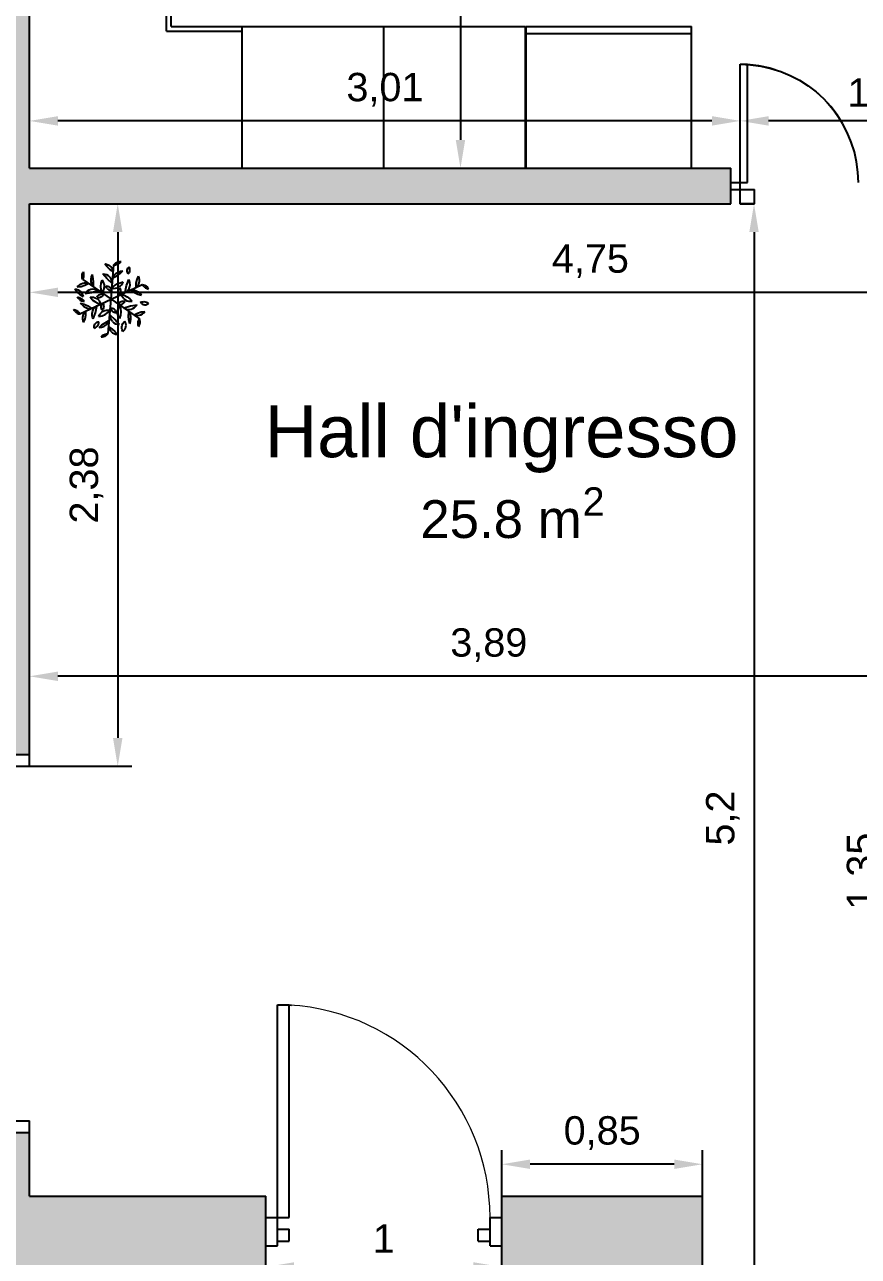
# Model space of a CAD drawing. Header units: millimetres. Extents: x 2491 to 2548.8, y 1338.3 to 1412.1.
# Drawn here: x 2518.63 to 2522.16, y 1392.82 to 1398.03 of the extents above; entities that cross this region are included whole.
import ezdxf

# ---------------------------------------------------------------- set-up
doc = ezdxf.new("R2010")
doc.units = ezdxf.units.MM
doc.header["$PDMODE"] = 35
for name, color, linetype, lineweight in [('ARREDI attrezzature - furniture', 175, 'Continuous', 9), ('MURATURA sezioni - section wall', 7, 'Continuous', 40), ('MURATURE tratteggi - wall hatch', 252, 'Continuous', 18), ('PORTE finestre - doors windows', 252, 'Continuous', 5)]:
    doc.layers.add(name, color=color, linetype=linetype, lineweight=lineweight)
for name, color, linetype in [('QUOTE - dimension', 251, 'Continuous'), ('TESTO superfici - surface txt', 2, 'Continuous'), ('TXT AMBIENTI', 252, 'Continuous')]:
    doc.layers.add(name, color=color, linetype=linetype)
doc.styles.get("Standard").update_dxf_attribs({"font": 'arial.ttf'})
doc.dimstyles.new('ISO-25', dxfattribs={"dimtxt": 0.12, "dimasz": 0.12, "dimexe": 0.06, "dimexo": 0, "dimgap": 0.06, "dimtad": 1, "dimtxsty": 'Standard', "dimcen": 0.12, "dimadec": 0, "dimazin": 0, "dimtfac": 1, "dimtmove": 0, "dimatfit": 3, "dimfxl": 0, "dimarcsym": 0})

# ---------------------------------------------------------------- blocks, each defined once
blk = doc.blocks.new('*D33')
at = {"layer": 'DefPoints', "color": 0}
for p in [(2521.6624, 1397.6227), (2521.6624, 1397.3622), (2522.6624, 1397.3622)]:
    blk.add_point(p, dxfattribs=at)
at = {"layer": 'QUOTE - dimension', "color": 0, "lineweight": -2}
for p, q in [((2521.6624, 1397.3622), (2521.6624, 1397.6827)), ((2522.6624, 1397.3622), (2522.6624, 1397.6827)), ((2522.5424, 1397.6227), (2521.7824, 1397.6227))]:
    blk.add_line(p, q, dxfattribs=at)
at = {"layer": 'QUOTE - dimension', "color": 0}
for points in [[(2521.7824, 1397.6427), (2521.7824, 1397.6027), (2521.6624, 1397.6227)], [(2522.5424, 1397.6427), (2522.5424, 1397.6027), (2522.6624, 1397.6227)]]:
    blk.add_solid(points, dxfattribs=at)
at = {"layer": 'QUOTE - dimension', "color": 0, "insert": (2522.1624, 1397.743), "char_height": 0.12, "attachment_point": 5}
blk.add_mtext('1', dxfattribs=at)
blk = doc.blocks.new('*D34')
at = {"layer": 'DefPoints', "color": 0}
for p in [(2518.6524, 1397.6227), (2518.6524, 1397.4222), (2521.6624, 1397.3622)]:
    blk.add_point(p, dxfattribs=at)
at = {"layer": 'QUOTE - dimension', "color": 0, "lineweight": -2}
for p, q in [((2518.6524, 1397.4222), (2518.6524, 1397.6827)), ((2521.6624, 1397.3622), (2521.6624, 1397.6827)), ((2521.5424, 1397.6227), (2518.7724, 1397.6227))]:
    blk.add_line(p, q, dxfattribs=at)
at = {"layer": 'QUOTE - dimension', "color": 0}
for points in [[(2518.7724, 1397.6427), (2518.7724, 1397.6027), (2518.6524, 1397.6227)], [(2521.5424, 1397.6427), (2521.5424, 1397.6027), (2521.6624, 1397.6227)]]:
    blk.add_solid(points, dxfattribs=at)
at = {"layer": 'QUOTE - dimension', "color": 0, "insert": (2520.1574, 1397.7548), "char_height": 0.12, "attachment_point": 5}
blk.add_mtext('3,01', dxfattribs=at)
blk = doc.blocks.new('*D50')
at = {"layer": 'DefPoints', "color": 0}
for p in [(2518.6524, 1396.8972), (2518.6524, 1396.8972), (2523.4024, 1396.8972)]:
    blk.add_point(p, dxfattribs=at)
at = {"layer": 'QUOTE - dimension', "color": 0, "lineweight": -2}
for p, q in [((2518.6524, 1396.8972), (2518.6524, 1396.9572)), ((2523.4024, 1396.8972), (2523.4024, 1396.9572)), ((2523.2824, 1396.8972), (2518.7724, 1396.8972))]:
    blk.add_line(p, q, dxfattribs=at)
at = {"layer": 'QUOTE - dimension', "color": 0}
for points in [[(2518.7724, 1396.9172), (2518.7724, 1396.8772), (2518.6524, 1396.8972)], [(2523.2824, 1396.9172), (2523.2824, 1396.8772), (2523.4024, 1396.8972)]]:
    blk.add_solid(points, dxfattribs=at)
at = {"layer": 'QUOTE - dimension', "color": 0, "insert": (2521.0274, 1397.029), "char_height": 0.12, "attachment_point": 5}
blk.add_mtext('4,75', dxfattribs=at)
blk = doc.blocks.new('*D51')
at = {"layer": 'DefPoints', "color": 0}
for p in [(2518.6524, 1397.2722), (2518.6524, 1394.8912), (2519.0259, 1394.8912)]:
    blk.add_point(p, dxfattribs=at)
at = {"layer": 'QUOTE - dimension', "color": 0, "lineweight": -2}
for p, q in [((2518.6524, 1397.2722), (2519.0859, 1397.2722)), ((2519.0259, 1397.1522), (2519.0259, 1395.0112)), ((2518.6524, 1394.8912), (2519.0859, 1394.8912))]:
    blk.add_line(p, q, dxfattribs=at)
at = {"layer": 'QUOTE - dimension', "color": 0}
for points in [[(2519.0059, 1397.1522), (2519.0459, 1397.1522), (2519.0259, 1397.2722)], [(2519.0059, 1395.0112), (2519.0459, 1395.0112), (2519.0259, 1394.8912)]]:
    blk.add_solid(points, dxfattribs=at)
at = {"layer": 'QUOTE - dimension', "color": 0, "insert": (2518.8937, 1396.0817), "char_height": 0.12, "attachment_point": 5, "rotation": 90}
blk.add_mtext('2,38', dxfattribs=at)
blk = doc.blocks.new('*D80')
at = {"layer": 'DefPoints', "color": 0}
for p in [(2520.4524, 1401.4722), (2520.4524, 1397.4222), (2520.4773, 1397.4222)]:
    blk.add_point(p, dxfattribs=at)
at = {"layer": 'QUOTE - dimension', "color": 0, "lineweight": -2}
for p, q in [((2520.4524, 1401.4722), (2520.5373, 1401.4722)), ((2520.4773, 1401.3522), (2520.4773, 1397.5422)), ((2520.4524, 1397.4222), (2520.5373, 1397.4222))]:
    blk.add_line(p, q, dxfattribs=at)
at = {"layer": 'QUOTE - dimension', "color": 0}
for points in [[(2520.4573, 1401.3522), (2520.4973, 1401.3522), (2520.4773, 1401.4722)], [(2520.4573, 1397.5422), (2520.4973, 1397.5422), (2520.4773, 1397.4222)]]:
    blk.add_solid(points, dxfattribs=at)
at = {"layer": 'QUOTE - dimension', "color": 0, "insert": (2520.3451, 1399.4472), "char_height": 0.12, "attachment_point": 5, "rotation": 90}
blk.add_mtext('4,05', dxfattribs=at)
blk = doc.blocks.new('*D101')
at = {"layer": 'DefPoints', "color": 0}
for p in [(2518.6524, 1395.2722), (2518.6524, 1395.2722), (2522.5424, 1395.2722)]:
    blk.add_point(p, dxfattribs=at)
at = {"layer": 'QUOTE - dimension', "color": 0, "lineweight": -2}
for p, q in [((2518.6524, 1395.2722), (2518.6524, 1395.3322)), ((2522.5424, 1395.2722), (2522.5424, 1395.3322)), ((2522.4224, 1395.2722), (2518.7724, 1395.2722))]:
    blk.add_line(p, q, dxfattribs=at)
at = {"layer": 'QUOTE - dimension', "color": 0}
for points in [[(2518.7724, 1395.2922), (2518.7724, 1395.2522), (2518.6524, 1395.2722)], [(2522.4224, 1395.2922), (2522.4224, 1395.2522), (2522.5424, 1395.2722)]]:
    blk.add_solid(points, dxfattribs=at)
at = {"layer": 'QUOTE - dimension', "color": 0, "insert": (2520.5974, 1395.4043), "char_height": 0.12, "attachment_point": 5}
blk.add_mtext('3,89', dxfattribs=at)
blk = doc.blocks.new('*D112')
at = {"layer": 'DefPoints', "color": 0}
for p in [(2519.6524, 1392.7722), (2519.6524, 1392.7722), (2520.6524, 1392.7722)]:
    blk.add_point(p, dxfattribs=at)
at = {"layer": 'QUOTE - dimension', "color": 0, "lineweight": -2}
for p, q in [((2519.6524, 1392.7722), (2519.6524, 1392.8322)), ((2520.6524, 1392.7722), (2520.6524, 1392.8322)), ((2520.5324, 1392.7722), (2519.7724, 1392.7722))]:
    blk.add_line(p, q, dxfattribs=at)
at = {"layer": 'QUOTE - dimension', "color": 0}
for points in [[(2519.7724, 1392.7922), (2519.7724, 1392.7522), (2519.6524, 1392.7722)], [(2520.5324, 1392.7922), (2520.5324, 1392.7522), (2520.6524, 1392.7722)]]:
    blk.add_solid(points, dxfattribs=at)
at = {"layer": 'QUOTE - dimension', "color": 0, "insert": (2520.1524, 1392.8924), "char_height": 0.12, "attachment_point": 5}
blk.add_mtext('1', dxfattribs=at)
blk = doc.blocks.new('*D115')
at = {"layer": 'DefPoints', "color": 0}
for p in [(2520.6524, 1393.2071), (2520.6524, 1393.0722), (2521.5024, 1393.0722)]:
    blk.add_point(p, dxfattribs=at)
at = {"layer": 'QUOTE - dimension', "color": 0, "lineweight": -2}
for p, q in [((2520.6524, 1393.0722), (2520.6524, 1393.2671)), ((2521.5024, 1393.0722), (2521.5024, 1393.2671)), ((2521.3824, 1393.2071), (2520.7724, 1393.2071))]:
    blk.add_line(p, q, dxfattribs=at)
at = {"layer": 'QUOTE - dimension', "color": 0}
for points in [[(2520.7724, 1393.2271), (2520.7724, 1393.1871), (2520.6524, 1393.2071)], [(2521.3824, 1393.2271), (2521.3824, 1393.1871), (2521.5024, 1393.2071)]]:
    blk.add_solid(points, dxfattribs=at)
at = {"layer": 'QUOTE - dimension', "color": 0, "insert": (2521.0774, 1393.3392), "char_height": 0.12, "attachment_point": 5}
blk.add_mtext('0,85', dxfattribs=at)
blk = doc.blocks.new('*D120')
at = {"layer": 'DefPoints', "color": 0}
for p in [(2521.7224, 1397.2722), (2521.7205, 1392.0722), (2521.7224, 1392.0722)]:
    blk.add_point(p, dxfattribs=at)
at = {"layer": 'QUOTE - dimension', "color": 0, "lineweight": -2}
for p, q in [((2521.7224, 1397.2722), (2521.6605, 1397.2722)), ((2521.7205, 1397.1522), (2521.7205, 1392.1922)), ((2521.7224, 1392.0722), (2521.6605, 1392.0722))]:
    blk.add_line(p, q, dxfattribs=at)
at = {"layer": 'QUOTE - dimension', "color": 0}
for points in [[(2521.7005, 1397.1522), (2521.7405, 1397.1522), (2521.7205, 1397.2722)], [(2521.7005, 1392.1922), (2521.7405, 1392.1922), (2521.7205, 1392.0722)]]:
    blk.add_solid(points, dxfattribs=at)
at = {"layer": 'QUOTE - dimension', "color": 0, "insert": (2521.5884, 1394.6722), "char_height": 0.12, "attachment_point": 5, "rotation": 90}
blk.add_mtext('5,2', dxfattribs=at)
blk = doc.blocks.new('*D122')
at = {"layer": 'DefPoints', "color": 0}
for p in [(2522.3166, 1395.1222), (2522.5424, 1395.1222), (2522.5424, 1393.7722)]:
    blk.add_point(p, dxfattribs=at)
at = {"layer": 'QUOTE - dimension', "color": 0, "lineweight": -2}
for p, q in [((2522.5424, 1395.1222), (2522.2566, 1395.1222)), ((2522.3166, 1393.8922), (2522.3166, 1395.0022)), ((2522.5424, 1393.7722), (2522.2566, 1393.7722))]:
    blk.add_line(p, q, dxfattribs=at)
at = {"layer": 'QUOTE - dimension', "color": 0}
for points in [[(2522.2966, 1395.0022), (2522.3366, 1395.0022), (2522.3166, 1395.1222)], [(2522.2966, 1393.8922), (2522.3366, 1393.8922), (2522.3166, 1393.7722)]]:
    blk.add_solid(points, dxfattribs=at)
at = {"layer": 'QUOTE - dimension', "color": 0, "insert": (2522.1845, 1394.4472), "char_height": 0.12, "attachment_point": 5, "rotation": 90}
blk.add_mtext('1,35', dxfattribs=at)

msp = doc.modelspace()

# ---------------------------------------------------------------- hatches: boundary and pattern name
at = {"layer": 'MURATURE tratteggi - wall hatch'}
h = msp.add_hatch(color=256, dxfattribs=at)
h.dxf.hatch_style = 1
h.paths.add_polyline_path([(2515.2024, 1401.7722), (2513.7024, 1401.7722), (2513.7024, 1399.9722), (2514.0024, 1399.9722), (2514.0024, 1401.4722), (2515.2024, 1401.4722)])
h.paths.add_polyline_path([(2514.0024, 1398.4722), (2513.7024, 1398.4722), (2513.7024, 1394.8222), (2514.0024, 1394.8222)])
h.paths.add_polyline_path([(2518.8024, 1392.7722), (2519.6524, 1392.7722), (2519.6524, 1393.0722), (2518.6524, 1393.0722), (2518.6524, 1393.3412), (2518.5024, 1393.3412), (2518.5024, 1393.0722), (2518.5024, 1392.0722), (2514.0024, 1392.0722), (2514.0024, 1392.9222), (2513.7024, 1392.9222), (2513.7024, 1391.7722), (2518.8024, 1391.7722)])
h.paths.add_polyline_path([(2521.5024, 1393.0722), (2520.6524, 1393.0722), (2520.6524, 1392.7722), (2521.2024, 1392.7722), (2521.2024, 1392.7222), (2521.5024, 1392.7222)])
h.paths.add_polyline_path([(2521.6524, 1392.0722), (2521.5024, 1392.0722), (2521.5024, 1392.1222), (2521.2024, 1392.1222), (2521.2024, 1391.7722), (2521.6524, 1391.7722)])
h.paths.add_polyline_path([(2526.7024, 1396.4722), (2526.4024, 1396.4722), (2526.4024, 1395.2722), (2523.5524, 1395.2722), (2523.5524, 1395.6222), (2523.5374, 1395.6222), (2523.4024, 1395.6222), (2523.4024, 1395.2722), (2522.5424, 1395.2722), (2522.5424, 1395.1222), (2526.4024, 1395.1222), (2526.4024, 1392.0722), (2525.1524, 1392.0722), (2525.1524, 1391.7722), (2526.7024, 1391.7722)])
h.paths.add_polyline_path([(2526.7024, 1401.7722), (2525.8024, 1401.7722), (2525.8024, 1401.4722), (2526.4024, 1401.4722), (2526.4024, 1399.1222), (2523.5524, 1399.1222), (2523.5524, 1399.3222), (2523.4024, 1399.3222), (2523.4024, 1398.9722), (2523.4024, 1397.4222), (2522.7024, 1397.4222), (2522.7024, 1397.2722), (2523.4024, 1397.2722), (2523.4024, 1396.5222), (2523.4174, 1396.5222), (2523.5524, 1396.5222), (2523.5524, 1398.9722), (2526.4024, 1398.9722), (2526.4024, 1397.9722), (2526.7024, 1397.9722)])
h.paths.add_polyline_path([(2524.1524, 1401.7722), (2523.2524, 1401.7722), (2523.2524, 1401.4722), (2523.4024, 1401.4722), (2523.4024, 1400.2222), (2523.5524, 1400.2222), (2523.5524, 1401.4722), (2524.1524, 1401.4722)], flags=17)
h.paths.add_polyline_path([(2522.3524, 1401.7722), (2521.4524, 1401.7722), (2521.4524, 1401.4722), (2522.3524, 1401.4722)])
h.paths.add_polyline_path([(2520.4524, 1401.7722), (2520.0524, 1401.7722), (2520.0524, 1401.4722), (2520.4524, 1401.4722)])
h.paths.add_polyline_path([(2518.6524, 1398.5119), (2518.5024, 1398.5119), (2518.5024, 1394.9412), (2518.6524, 1394.9412), (2518.6524, 1397.2722), (2521.6224, 1397.2722), (2521.6224, 1397.4222), (2518.6524, 1397.4222)])
h.paths.add_polyline_path([(2518.5024, 1400.4012), (2518.6524, 1400.4012), (2518.6524, 1401.4722), (2519.0524, 1401.4722), (2519.0524, 1401.7722), (2517.3024, 1401.7722), (2517.3024, 1401.4722), (2518.5024, 1401.4722)])

# ---------------------------------------------------------------- linework, layer by layer
at = {"layer": 'ARREDI attrezzature - furniture', "linetype": 'Continuous', "lineweight": -3}
for p, q in [((2519.2324, 1398.0022), (2519.2324, 1398.3222)), ((2519.2524, 1398.0222), (2519.2524, 1398.3222)), ((2519.2524, 1398.0222), (2519.5524, 1398.0222)), ((2519.5524, 1398.0222), (2520.1524, 1398.0222)), ((2519.5524, 1397.4222), (2519.5524, 1398.0222)), ((2520.1524, 1398.0222), (2520.7524, 1398.0222)), ((2520.1524, 1397.4222), (2520.1524, 1398.0222)), ((2520.7524, 1397.4222), (2520.7524, 1398.0222)), ((2520.7558, 1398.0222), (2521.4558, 1398.0222)), ((2520.7558, 1397.4222), (2520.7558, 1398.0222)), ((2521.4558, 1397.4222), (2521.4558, 1398.0222)), ((2519.2324, 1398.0022), (2519.5524, 1398.0022)), ((2520.7558, 1397.9922), (2521.4558, 1397.9922)), ((2518.8759, 1396.974), (2518.8779, 1396.9795)), ((2518.8779, 1396.9795), (2518.8808, 1396.9845)), ((2518.8825, 1396.9778), (2518.8808, 1396.9845)), ((2518.9808, 1397.0052), (2518.9707, 1397.0179)), ((2518.9707, 1397.0179), (2518.9779, 1397.0166)), ((2518.9779, 1397.0166), (2518.9849, 1397.0141)), ((2518.9808, 1397.0052), (2518.9928, 1396.9943)), ((2518.9849, 1397.0141), (2518.9912, 1397.0103)), ((2518.9912, 1397.0103), (2518.9968, 1397.0055)), ((2518.9928, 1396.9943), (2519.0065, 1396.9856)), ((2519.0014, 1396.9998), (2518.9968, 1397.0055)), ((2518.9975, 1396.8682), (2519.0095, 1397.0137)), ((2519.0049, 1396.9933), (2519.0014, 1396.9998)), ((2519.0072, 1396.9863), (2519.0049, 1396.9933)), ((2519.0095, 1397.0137), (2519.0134, 1397.018)), ((2519.0095, 1397.0137), (2519.0164, 1397.0142)), ((2519.0134, 1397.018), (2519.0179, 1397.0217)), ((2519.0164, 1397.0142), (2519.023, 1397.0159)), ((2519.0179, 1397.0217), (2519.0229, 1397.0245)), ((2519.0198, 1396.9779), (2519.0286, 1396.983)), ((2519.0229, 1397.0245), (2519.0284, 1397.0264)), ((2519.023, 1397.0159), (2519.0293, 1397.0188)), ((2519.0284, 1397.0264), (2519.0341, 1397.0274)), ((2519.0286, 1396.983), (2519.0381, 1396.9867)), ((2519.0293, 1397.0188), (2519.035, 1397.0226)), ((2519.0341, 1397.0274), (2519.0399, 1397.0274)), ((2519.035, 1397.0226), (2519.0399, 1397.0274)), ((2519.0362, 1396.9772), (2519.0481, 1396.9887)), ((2519.0381, 1396.9867), (2519.0481, 1396.9887)), ((2519.0659, 1396.9867), (2519.066, 1396.9909)), ((2519.0667, 1396.9825), (2519.0659, 1396.9867)), ((2519.066, 1396.9909), (2519.0668, 1396.9951)), ((2519.0682, 1396.9786), (2519.0667, 1396.9825)), ((2519.0668, 1396.9951), (2519.0685, 1396.999)), ((2519.0705, 1396.975), (2519.0682, 1396.9786)), ((2519.0685, 1396.999), (2519.0708, 1397.0025)), ((2519.0708, 1397.0025), (2519.0738, 1397.0055)), ((2519.0732, 1396.9781), (2519.0753, 1396.9817)), ((2519.0758, 1397.0019), (2519.0738, 1397.0055)), ((2519.0753, 1396.9817), (2519.0768, 1396.9856)), ((2519.0771, 1396.9979), (2519.0758, 1397.0019)), ((2519.0768, 1396.9856), (2519.0776, 1396.9897)), ((2519.0777, 1396.9938), (2519.0771, 1396.9979)), ((2519.0776, 1396.9897), (2519.0777, 1396.9938)), ((2518.8592, 1396.9254), (2518.8648, 1396.9302)), ((2518.8648, 1396.9302), (2518.8713, 1396.9338)), ((2518.8705, 1396.9222), (2518.8859, 1396.9272)), ((2518.8713, 1396.9338), (2518.8782, 1396.9362)), ((2518.8748, 1396.9625), (2518.8749, 1396.9683)), ((2518.8757, 1396.9568), (2518.8748, 1396.9625)), ((2518.8749, 1396.9683), (2518.8759, 1396.974)), ((2518.8775, 1396.9513), (2518.8757, 1396.9568)), ((2518.8775, 1396.9513), (2518.8805, 1396.9575)), ((2518.8775, 1396.9513), (2518.9975, 1396.8682)), ((2518.8782, 1396.9362), (2518.8855, 1396.9373)), ((2518.8805, 1396.9575), (2518.8823, 1396.9641)), ((2518.8823, 1396.9641), (2518.883, 1396.971)), ((2518.883, 1396.971), (2518.8825, 1396.9778)), ((2518.8855, 1396.9373), (2518.8929, 1396.9372)), ((2518.8859, 1396.9272), (2518.9003, 1396.9347)), ((2518.8929, 1396.9372), (2518.9001, 1396.9356)), ((2518.9136, 1396.9525), (2518.9152, 1396.9626)), ((2518.9137, 1396.9423), (2518.9136, 1396.9525)), ((2518.9155, 1396.9323), (2518.9137, 1396.9423)), ((2518.9152, 1396.9626), (2518.9185, 1396.9722)), ((2518.9189, 1396.9226), (2518.9155, 1396.9323)), ((2518.9224, 1396.9562), (2518.9185, 1396.9722)), ((2518.9239, 1396.9397), (2518.9224, 1396.9562)), ((2518.9227, 1396.9232), (2518.9239, 1396.9397)), ((2518.9544, 1396.9223), (2518.9559, 1396.936)), ((2518.9559, 1396.936), (2518.9598, 1396.9493)), ((2518.9643, 1396.9433), (2518.9598, 1396.9493)), ((2518.981, 1396.9541), (2518.9628, 1396.9753)), ((2518.9628, 1396.9753), (2518.9707, 1396.9744)), ((2518.9675, 1396.9366), (2518.9643, 1396.9433)), ((2518.9694, 1396.9294), (2518.9675, 1396.9366)), ((2518.97, 1396.9219), (2518.9694, 1396.9294)), ((2518.9707, 1396.9744), (2518.9782, 1396.9721)), ((2518.9782, 1396.9721), (2518.9851, 1396.9683)), ((2518.981, 1396.9541), (2519.0015, 1396.9353)), ((2518.9851, 1396.9683), (2518.9912, 1396.9633)), ((2518.9961, 1396.9572), (2518.9912, 1396.9633)), ((2518.9999, 1396.9502), (2518.9961, 1396.9572)), ((2518.9975, 1396.8682), (2519.1296, 1396.9306)), ((2519.0022, 1396.9427), (2518.9999, 1396.9502)), ((2519.003, 1396.9348), (2519.0022, 1396.9427)), ((2519.0054, 1396.9635), (2519.012, 1396.9713)), ((2519.0077, 1396.9605), (2519.0226, 1396.9677)), ((2519.0113, 1396.9248), (2519.0228, 1396.9326)), ((2519.012, 1396.9713), (2519.0198, 1396.9779)), ((2519.0226, 1396.9677), (2519.0362, 1396.9772)), ((2519.0228, 1396.9326), (2519.0355, 1396.9381)), ((2519.0355, 1396.9381), (2519.0489, 1396.9414)), ((2519.0365, 1396.9231), (2519.0418, 1396.9284)), ((2519.0418, 1396.9284), (2519.046, 1396.9345)), ((2519.046, 1396.9345), (2519.0489, 1396.9414)), ((2519.0637, 1396.9255), (2519.073, 1396.9518)), ((2519.0705, 1396.975), (2519.0732, 1396.9781)), ((2519.0761, 1396.9446), (2519.073, 1396.9518)), ((2519.0778, 1396.9369), (2519.0761, 1396.9446)), ((2519.0767, 1396.9212), (2519.078, 1396.929)), ((2519.078, 1396.929), (2519.0778, 1396.9369)), ((2519.1037, 1396.9191), (2519.1044, 1396.9354)), ((2519.1044, 1396.9354), (2519.1078, 1396.9512)), ((2519.1078, 1396.9512), (2519.1138, 1396.9663)), ((2519.1096, 1396.9243), (2519.1135, 1396.9306)), ((2519.1135, 1396.9306), (2519.1161, 1396.9375)), ((2519.1163, 1396.9594), (2519.1138, 1396.9663)), ((2519.1161, 1396.9375), (2519.1175, 1396.9447)), ((2519.1176, 1396.9521), (2519.1163, 1396.9594)), ((2519.1175, 1396.9447), (2519.1176, 1396.9521)), ((2519.1334, 1396.9249), (2519.1296, 1396.9306)), ((2519.1296, 1396.9306), (2519.1352, 1396.9294)), ((2519.1352, 1396.9294), (2519.1406, 1396.9273)), ((2519.1406, 1396.9273), (2519.1456, 1396.9243)), ((2518.8539, 1396.8986), (2518.8438, 1396.9113)), ((2518.8438, 1396.9113), (2518.851, 1396.9101)), ((2518.851, 1396.9101), (2518.858, 1396.9075)), ((2518.8539, 1396.8986), (2518.8659, 1396.8878)), ((2518.8544, 1396.9198), (2518.8592, 1396.9254)), ((2518.8544, 1396.9198), (2518.8705, 1396.9222)), ((2518.8589, 1396.8729), (2518.856, 1396.8779)), ((2518.856, 1396.8779), (2518.8626, 1396.876)), ((2518.858, 1396.9075), (2518.8643, 1396.9038)), ((2518.8626, 1396.876), (2518.8688, 1396.8731)), ((2518.8643, 1396.9038), (2518.8699, 1396.899)), ((2518.8659, 1396.8878), (2518.8796, 1396.8791)), ((2518.8745, 1396.8932), (2518.8699, 1396.899)), ((2518.878, 1396.8867), (2518.8745, 1396.8932)), ((2518.8803, 1396.8797), (2518.878, 1396.8867)), ((2518.8874, 1396.8917), (2518.8921, 1396.898)), ((2518.8874, 1396.8917), (2518.9148, 1396.8968)), ((2518.8921, 1396.898), (2518.8979, 1396.9034)), ((2518.8979, 1396.9034), (2518.9046, 1396.9075)), ((2518.9046, 1396.9075), (2518.912, 1396.9102)), ((2518.9085, 1396.8761), (2518.9159, 1396.8769)), ((2518.918, 1396.8661), (2518.9085, 1396.8761)), ((2518.912, 1396.9102), (2518.9198, 1396.9115)), ((2518.9148, 1396.8968), (2518.9414, 1396.9051)), ((2518.9159, 1396.8769), (2518.9233, 1396.8764)), ((2518.9198, 1396.9115), (2518.9277, 1396.9112)), ((2518.9233, 1396.8764), (2518.9305, 1396.8744)), ((2518.9277, 1396.9112), (2518.9353, 1396.9094)), ((2518.9305, 1396.8744), (2518.9372, 1396.8712)), ((2518.9353, 1396.9094), (2518.9425, 1396.9063)), ((2518.9383, 1396.8774), (2518.9404, 1396.8809)), ((2518.9383, 1396.8774), (2518.9423, 1396.8763)), ((2518.9404, 1396.8809), (2518.9432, 1396.884)), ((2518.9423, 1396.8763), (2518.9466, 1396.876)), ((2518.9432, 1396.884), (2518.9464, 1396.8866)), ((2518.9464, 1396.8866), (2518.9501, 1396.8886)), ((2518.9466, 1396.876), (2518.9508, 1396.8766)), ((2518.9501, 1396.8886), (2518.954, 1396.89)), ((2518.9508, 1396.8766), (2518.9548, 1396.8779)), ((2518.954, 1396.89), (2518.9581, 1396.8906)), ((2518.9554, 1396.9085), (2518.9544, 1396.9223)), ((2518.9548, 1396.8779), (2518.9585, 1396.88)), ((2518.9587, 1396.895), (2518.9554, 1396.9085)), ((2518.9581, 1396.8906), (2518.9623, 1396.8906)), ((2518.9585, 1396.88), (2518.9617, 1396.8827)), ((2518.9587, 1396.895), (2518.9634, 1396.9008)), ((2518.9617, 1396.8827), (2518.9644, 1396.886)), ((2518.9623, 1396.8906), (2518.9663, 1396.8898)), ((2518.9634, 1396.9008), (2518.9669, 1396.9074)), ((2518.9644, 1396.886), (2518.9663, 1396.8898)), ((2518.9669, 1396.9074), (2518.9691, 1396.9145)), ((2518.9691, 1396.9145), (2518.97, 1396.9219)), ((2518.977, 1396.92), (2518.9759, 1396.9241)), ((2518.9759, 1396.9241), (2518.98, 1396.924)), ((2518.9789, 1396.9162), (2518.977, 1396.92)), ((2518.9814, 1396.9129), (2518.9789, 1396.9162)), ((2518.98, 1396.924), (2518.9841, 1396.9232)), ((2518.9814, 1396.9129), (2518.9846, 1396.9101)), ((2518.9841, 1396.9232), (2518.988, 1396.9217)), ((2518.9846, 1396.9101), (2518.9882, 1396.9079)), ((2518.988, 1396.9217), (2518.9915, 1396.9195)), ((2518.9882, 1396.9079), (2518.9922, 1396.9065)), ((2518.9915, 1396.9195), (2518.9947, 1396.9168)), ((2518.9922, 1396.9065), (2518.9964, 1396.9058)), ((2518.9973, 1396.9135), (2518.9947, 1396.9168)), ((2518.9964, 1396.9058), (2519.0006, 1396.906)), ((2518.9993, 1396.9099), (2518.9973, 1396.9135)), ((2519.0006, 1396.906), (2518.9993, 1396.9099)), ((2519.0014, 1396.9152), (2519.0113, 1396.9248)), ((2519.0014, 1396.9152), (2519.0088, 1396.9141)), ((2519.0088, 1396.9141), (2519.0162, 1396.9143)), ((2519.0162, 1396.9143), (2519.0235, 1396.916)), ((2519.0235, 1396.916), (2519.0303, 1396.9189)), ((2519.0273, 1396.9003), (2519.0282, 1396.9045)), ((2519.0273, 1396.8961), (2519.0273, 1396.9003)), ((2519.028, 1396.8919), (2519.0273, 1396.8961)), ((2519.0296, 1396.888), (2519.028, 1396.8919)), ((2519.0282, 1396.9045), (2519.0298, 1396.9084)), ((2519.0318, 1396.8844), (2519.0296, 1396.888)), ((2519.0298, 1396.9084), (2519.0322, 1396.9119)), ((2519.0303, 1396.9189), (2519.0365, 1396.9231)), ((2519.0318, 1396.8844), (2519.0346, 1396.8875)), ((2519.0322, 1396.9119), (2519.0352, 1396.9149)), ((2519.0346, 1396.8875), (2519.0367, 1396.8911)), ((2519.0371, 1396.9113), (2519.0352, 1396.9149)), ((2519.0367, 1396.8911), (2519.0382, 1396.895)), ((2519.0385, 1396.9073), (2519.0371, 1396.9113)), ((2519.0382, 1396.895), (2519.039, 1396.8991)), ((2519.0391, 1396.9032), (2519.0385, 1396.9073)), ((2519.039, 1396.8991), (2519.0391, 1396.9032)), ((2519.0429, 1396.8814), (2519.0402, 1396.8884)), ((2519.0402, 1396.8884), (2519.0535, 1396.8846)), ((2519.0468, 1396.8751), (2519.0429, 1396.8814)), ((2519.0519, 1396.8696), (2519.0468, 1396.8751)), ((2519.0535, 1396.8846), (2519.0659, 1396.8785)), ((2519.0576, 1396.8983), (2519.0637, 1396.9255)), ((2519.058, 1396.8968), (2519.0644, 1396.9014)), ((2519.0644, 1396.9014), (2519.0697, 1396.9072)), ((2519.0659, 1396.8785), (2519.0771, 1396.8703)), ((2519.0697, 1396.9072), (2519.0739, 1396.9139)), ((2519.0739, 1396.9139), (2519.0767, 1396.9212)), ((2519.0826, 1396.9055), (2519.0963, 1396.8962)), ((2519.0841, 1396.9091), (2519.0941, 1396.9072)), ((2519.0941, 1396.9072), (2519.1037, 1396.9037)), ((2519.0963, 1396.8962), (2519.1113, 1396.8892)), ((2519.1037, 1396.9037), (2519.1125, 1396.8987)), ((2519.1047, 1396.9188), (2519.1096, 1396.9243)), ((2519.1113, 1396.8892), (2519.1272, 1396.8846)), ((2519.1125, 1396.8987), (2519.1204, 1396.8923)), ((2519.1272, 1396.8846), (2519.1204, 1396.8923)), ((2519.1382, 1396.92), (2519.1334, 1396.9249)), ((2519.1382, 1396.92), (2519.1438, 1396.916)), ((2519.1438, 1396.916), (2519.15, 1396.913)), ((2519.1456, 1396.9243), (2519.15, 1396.9206)), ((2519.1537, 1396.9161), (2519.15, 1396.9206)), ((2519.15, 1396.913), (2519.1567, 1396.9111)), ((2519.1567, 1396.9111), (2519.1537, 1396.9161)), ((2518.8384, 1396.8252), (2518.8451, 1396.8234)), ((2518.8414, 1396.8202), (2518.8384, 1396.8252)), ((2518.8451, 1396.8234), (2518.8512, 1396.8204)), ((2518.8626, 1396.8685), (2518.8589, 1396.8729)), ((2518.8626, 1396.8685), (2518.867, 1396.8647)), ((2518.8655, 1396.8058), (2518.9975, 1396.8682)), ((2518.867, 1396.8647), (2518.872, 1396.8617)), ((2518.8679, 1396.8517), (2518.8838, 1396.8471)), ((2518.8746, 1396.8441), (2518.8679, 1396.8517)), ((2518.8688, 1396.8731), (2518.8744, 1396.869)), ((2518.872, 1396.8617), (2518.8774, 1396.8596)), ((2518.8792, 1396.8641), (2518.8744, 1396.869)), ((2518.8746, 1396.8441), (2518.8826, 1396.8377)), ((2518.8774, 1396.8596), (2518.8831, 1396.8584)), ((2518.8831, 1396.8584), (2518.8792, 1396.8641)), ((2518.8826, 1396.8377), (2518.8914, 1396.8326)), ((2518.8838, 1396.8471), (2518.8988, 1396.8401)), ((2518.8914, 1396.8326), (2518.901, 1396.8291)), ((2518.8988, 1396.8401), (2518.9125, 1396.8309)), ((2518.901, 1396.8291), (2518.911, 1396.8273)), ((2518.918, 1396.8661), (2518.9291, 1396.8579)), ((2518.9184, 1396.8151), (2518.9212, 1396.8225)), ((2518.9212, 1396.8225), (2518.9253, 1396.8292)), ((2518.9253, 1396.8292), (2518.9307, 1396.8349)), ((2518.9291, 1396.8579), (2518.9416, 1396.8518)), ((2518.9307, 1396.8349), (2518.9371, 1396.8396)), ((2518.9314, 1396.8108), (2518.9375, 1396.838)), ((2518.9372, 1396.8712), (2518.9432, 1396.8668)), ((2518.9416, 1396.8518), (2518.9549, 1396.848)), ((2518.9482, 1396.8613), (2518.9432, 1396.8668)), ((2518.9522, 1396.855), (2518.9482, 1396.8613)), ((2518.9549, 1396.848), (2518.9522, 1396.855)), ((2518.956, 1396.8331), (2518.9561, 1396.8373)), ((2518.9566, 1396.829), (2518.956, 1396.8331)), ((2518.9561, 1396.8373), (2518.9569, 1396.8414)), ((2518.9579, 1396.8251), (2518.9566, 1396.829)), ((2518.9569, 1396.8414), (2518.9584, 1396.8453)), ((2518.9599, 1396.8214), (2518.9579, 1396.8251)), ((2518.9584, 1396.8453), (2518.9605, 1396.8488)), ((2518.9599, 1396.8214), (2518.9629, 1396.8244)), ((2518.9605, 1396.8488), (2518.9632, 1396.852)), ((2518.9629, 1396.8244), (2518.9652, 1396.828)), ((2518.9655, 1396.8484), (2518.9632, 1396.852)), ((2518.9652, 1396.828), (2518.9669, 1396.8319)), ((2518.967, 1396.8444), (2518.9655, 1396.8484)), ((2518.9669, 1396.8319), (2518.9677, 1396.836)), ((2518.9678, 1396.8403), (2518.967, 1396.8444)), ((2518.9677, 1396.836), (2518.9678, 1396.8403)), ((2518.9716, 1396.8204), (2518.9789, 1396.822)), ((2518.9789, 1396.822), (2518.9863, 1396.8223)), ((2518.9856, 1396.7226), (2518.9975, 1396.8682)), ((2518.9863, 1396.8223), (2518.9937, 1396.8211)), ((2518.9944, 1396.8304), (2518.9987, 1396.8305)), ((2518.9958, 1396.8264), (2518.9944, 1396.8304)), ((2518.9978, 1396.8228), (2518.9958, 1396.8264)), ((2518.9975, 1396.8682), (2519.1176, 1396.785)), ((2519.0004, 1396.8196), (2518.9978, 1396.8228)), ((2518.9987, 1396.8305), (2519.0029, 1396.8299)), ((2519.0029, 1396.8299), (2519.0068, 1396.8285)), ((2519.0068, 1396.8285), (2519.0105, 1396.8263)), ((2519.0105, 1396.8263), (2519.0136, 1396.8235)), ((2519.0162, 1396.8201), (2519.0136, 1396.8235)), ((2519.0251, 1396.8144), (2519.0259, 1396.8218)), ((2519.0259, 1396.8218), (2519.0282, 1396.8289)), ((2519.0282, 1396.8289), (2519.0317, 1396.8355)), ((2519.0287, 1396.8466), (2519.0307, 1396.8503)), ((2519.0287, 1396.8466), (2519.0328, 1396.8458)), ((2519.0307, 1396.8503), (2519.0334, 1396.8536)), ((2519.0317, 1396.8355), (2519.0363, 1396.8413)), ((2519.0328, 1396.8458), (2519.037, 1396.8457)), ((2519.0334, 1396.8536), (2519.0366, 1396.8564)), ((2519.0397, 1396.8279), (2519.0363, 1396.8413)), ((2519.0366, 1396.8564), (2519.0403, 1396.8584)), ((2519.037, 1396.8457), (2519.0411, 1396.8464)), ((2519.0407, 1396.8141), (2519.0397, 1396.8279)), ((2519.0403, 1396.8584), (2519.0443, 1396.8598)), ((2519.0411, 1396.8464), (2519.045, 1396.8477)), ((2519.0443, 1396.8598), (2519.0485, 1396.8603)), ((2519.045, 1396.8477), (2519.0487, 1396.8497)), ((2519.0485, 1396.8603), (2519.0527, 1396.86)), ((2519.0487, 1396.8497), (2519.0519, 1396.8523)), ((2519.0519, 1396.8696), (2519.0579, 1396.8652)), ((2519.0519, 1396.8523), (2519.0547, 1396.8554)), ((2519.0525, 1396.8301), (2519.0597, 1396.8269)), ((2519.0527, 1396.86), (2519.0568, 1396.859)), ((2519.0537, 1396.8312), (2519.0803, 1396.8396)), ((2519.0547, 1396.8554), (2519.0568, 1396.859)), ((2519.0579, 1396.8652), (2519.0646, 1396.8619)), ((2519.0597, 1396.8269), (2519.0674, 1396.8251)), ((2519.0646, 1396.8619), (2519.0718, 1396.86)), ((2519.0674, 1396.8251), (2519.0753, 1396.8249)), ((2519.0718, 1396.86), (2519.0792, 1396.8594)), ((2519.0753, 1396.8249), (2519.0831, 1396.8262)), ((2519.0866, 1396.8603), (2519.0771, 1396.8703)), ((2519.0792, 1396.8594), (2519.0866, 1396.8603)), ((2519.0803, 1396.8396), (2519.1077, 1396.8446)), ((2519.0831, 1396.8262), (2519.0905, 1396.8289)), ((2519.0905, 1396.8289), (2519.0972, 1396.833)), ((2519.0972, 1396.833), (2519.103, 1396.8383)), ((2519.103, 1396.8383), (2519.1077, 1396.8446)), ((2519.1224, 1396.8539), (2519.127, 1396.8563)), ((2519.1252, 1396.8508), (2519.1224, 1396.8539)), ((2519.1252, 1396.8508), (2519.1285, 1396.8482)), ((2519.127, 1396.8563), (2519.1319, 1396.8577)), ((2519.1285, 1396.8482), (2519.1322, 1396.8463)), ((2519.1319, 1396.8577), (2519.1371, 1396.8582)), ((2519.1322, 1396.8463), (2519.1362, 1396.8451)), ((2519.1362, 1396.8451), (2519.1404, 1396.8446)), ((2519.1371, 1396.8582), (2519.1422, 1396.8577)), ((2519.1404, 1396.8446), (2519.1445, 1396.845)), ((2519.1422, 1396.8577), (2519.1472, 1396.8561)), ((2519.1445, 1396.845), (2519.1486, 1396.8461)), ((2519.1472, 1396.8561), (2519.1517, 1396.8537)), ((2519.1486, 1396.8461), (2519.1523, 1396.8479)), ((2519.1517, 1396.8537), (2519.1557, 1396.8504)), ((2519.1523, 1396.8479), (2519.1557, 1396.8504)), ((2518.8451, 1396.8158), (2518.8414, 1396.8202)), ((2518.8451, 1396.8158), (2518.8495, 1396.812)), ((2518.8495, 1396.812), (2518.8544, 1396.809)), ((2518.8512, 1396.8204), (2518.8568, 1396.8164)), ((2518.8544, 1396.809), (2518.8598, 1396.8069)), ((2518.8616, 1396.8114), (2518.8568, 1396.8164)), ((2518.8598, 1396.8069), (2518.8655, 1396.8058)), ((2518.8655, 1396.8058), (2518.8616, 1396.8114)), ((2518.8775, 1396.7842), (2518.8776, 1396.7916)), ((2518.8788, 1396.777), (2518.8775, 1396.7842)), ((2518.8776, 1396.7916), (2518.879, 1396.7989)), ((2518.8813, 1396.7701), (2518.8788, 1396.777)), ((2518.879, 1396.7989), (2518.8816, 1396.8057)), ((2518.8813, 1396.7701), (2518.8873, 1396.7851)), ((2518.8816, 1396.8057), (2518.8855, 1396.812)), ((2518.8855, 1396.812), (2518.8904, 1396.8175)), ((2518.8873, 1396.7851), (2518.8906, 1396.801)), ((2518.8906, 1396.801), (2518.8913, 1396.8172)), ((2518.9171, 1396.8073), (2518.9184, 1396.8151)), ((2518.9173, 1396.7995), (2518.9171, 1396.8073)), ((2518.9189, 1396.7918), (2518.9173, 1396.7995)), ((2518.9221, 1396.7846), (2518.9189, 1396.7918)), ((2518.9221, 1396.7846), (2518.9314, 1396.8108)), ((2518.9342, 1396.7681), (2518.9377, 1396.7704)), ((2518.9377, 1396.7704), (2518.9416, 1396.772)), ((2518.9416, 1396.772), (2518.9457, 1396.7728)), ((2518.9454, 1396.7676), (2518.9457, 1396.7728)), ((2518.9462, 1396.795), (2518.9491, 1396.8018)), ((2518.9462, 1396.795), (2518.9596, 1396.7982)), ((2518.9491, 1396.8018), (2518.9533, 1396.808)), ((2518.9533, 1396.808), (2518.9586, 1396.8132)), ((2518.9586, 1396.8132), (2518.9648, 1396.8174)), ((2518.9596, 1396.7982), (2518.9723, 1396.8038)), ((2518.9648, 1396.8174), (2518.9716, 1396.8204)), ((2518.9723, 1396.8038), (2518.9837, 1396.8115)), ((2518.9725, 1396.7686), (2518.9873, 1396.7759)), ((2518.9831, 1396.7651), (2518.9897, 1396.7728)), ((2518.9837, 1396.8115), (2518.9937, 1396.8211)), ((2518.9929, 1396.7937), (2518.9921, 1396.8015)), ((2518.9952, 1396.7861), (2518.9929, 1396.7937)), ((2518.9936, 1396.8011), (2519.0141, 1396.7822)), ((2518.9989, 1396.7792), (2518.9952, 1396.7861)), ((2519.0039, 1396.7731), (2518.9989, 1396.7792)), ((2519.0004, 1396.8196), (2519.0036, 1396.8168)), ((2519.0036, 1396.8168), (2519.0071, 1396.8147)), ((2519.0039, 1396.7731), (2519.01, 1396.7681)), ((2519.0071, 1396.8147), (2519.011, 1396.8132)), ((2519.011, 1396.8132), (2519.0151, 1396.8123)), ((2519.0322, 1396.761), (2519.0141, 1396.7822)), ((2519.0151, 1396.8123), (2519.0192, 1396.8122)), ((2519.0181, 1396.8163), (2519.0162, 1396.8201)), ((2519.0192, 1396.8122), (2519.0181, 1396.8163)), ((2519.0256, 1396.807), (2519.0251, 1396.8144)), ((2519.0276, 1396.7998), (2519.0256, 1396.807)), ((2519.0308, 1396.7931), (2519.0276, 1396.7998)), ((2519.0352, 1396.7871), (2519.0308, 1396.7931)), ((2519.0352, 1396.7871), (2519.0392, 1396.8003)), ((2519.0392, 1396.8003), (2519.0407, 1396.8141)), ((2519.0478, 1396.7646), (2519.0515, 1396.7704)), ((2519.0515, 1396.7704), (2519.0562, 1396.7755)), ((2519.059, 1396.7699), (2519.0562, 1396.7755)), ((2519.0607, 1396.7639), (2519.059, 1396.7699)), ((2519.0712, 1396.7967), (2519.0724, 1396.8132)), ((2519.0726, 1396.7802), (2519.0712, 1396.7967)), ((2519.0766, 1396.7641), (2519.0726, 1396.7802)), ((2519.0796, 1396.8041), (2519.0762, 1396.8137)), ((2519.0766, 1396.7641), (2519.0799, 1396.7738)), ((2519.0814, 1396.7941), (2519.0796, 1396.8041)), ((2519.0799, 1396.7738), (2519.0815, 1396.7839)), ((2519.0815, 1396.7839), (2519.0814, 1396.7941)), ((2519.0948, 1396.8017), (2519.1092, 1396.8092)), ((2519.095, 1396.8007), (2519.1022, 1396.7992)), ((2519.1022, 1396.7992), (2519.1096, 1396.799)), ((2519.1092, 1396.8092), (2519.1246, 1396.8142)), ((2519.1096, 1396.799), (2519.1169, 1396.8001)), ((2519.1121, 1396.7654), (2519.1128, 1396.7722)), ((2519.1128, 1396.7722), (2519.1146, 1396.7788)), ((2519.1146, 1396.7788), (2519.1176, 1396.785)), ((2519.1169, 1396.8001), (2519.1238, 1396.8026)), ((2519.1194, 1396.7795), (2519.1176, 1396.785)), ((2519.1203, 1396.7738), (2519.1194, 1396.7795)), ((2519.1202, 1396.768), (2519.1203, 1396.7738)), ((2519.1238, 1396.8026), (2519.1302, 1396.8062)), ((2519.1246, 1396.8142), (2519.1406, 1396.8166)), ((2519.1302, 1396.8062), (2519.1359, 1396.8109)), ((2519.1359, 1396.8109), (2519.1406, 1396.8166)), ((2518.9255, 1396.7498), (2518.9258, 1396.754)), ((2518.926, 1396.7457), (2518.9255, 1396.7498)), ((2518.9258, 1396.754), (2518.9269, 1396.7581)), ((2518.926, 1396.7457), (2518.9308, 1396.7475)), ((2518.9269, 1396.7581), (2518.9286, 1396.7619)), ((2518.9286, 1396.7619), (2518.9311, 1396.7652)), ((2518.9308, 1396.7475), (2518.9352, 1396.7502)), ((2518.9311, 1396.7652), (2518.9342, 1396.7681)), ((2518.9352, 1396.7502), (2518.939, 1396.7537)), ((2518.939, 1396.7537), (2518.942, 1396.7579)), ((2518.942, 1396.7579), (2518.9442, 1396.7626)), ((2518.9442, 1396.7626), (2518.9454, 1396.7676)), ((2518.947, 1396.7477), (2518.9589, 1396.7592)), ((2518.947, 1396.7477), (2518.957, 1396.7497)), ((2518.957, 1396.7497), (2518.9665, 1396.7533)), ((2518.9589, 1396.7592), (2518.9725, 1396.7686)), ((2518.9601, 1396.7137), (2518.9658, 1396.7176)), ((2518.9658, 1396.7176), (2518.9721, 1396.7204)), ((2518.9665, 1396.7533), (2518.9753, 1396.7585)), ((2518.9721, 1396.7204), (2518.9787, 1396.7221)), ((2518.9753, 1396.7585), (2518.9831, 1396.7651)), ((2518.9772, 1396.7147), (2518.9817, 1396.7183)), ((2518.9787, 1396.7221), (2518.9856, 1396.7226)), ((2518.9817, 1396.7183), (2518.9856, 1396.7226)), ((2518.9901, 1396.743), (2518.9878, 1396.75)), ((2518.9886, 1396.7507), (2519.0023, 1396.742)), ((2518.9937, 1396.7366), (2518.9901, 1396.743)), ((2518.9983, 1396.7308), (2518.9937, 1396.7366)), ((2518.9983, 1396.7308), (2519.0039, 1396.726)), ((2519.0023, 1396.742), (2519.0143, 1396.7312)), ((2519.0039, 1396.726), (2519.0102, 1396.7223)), ((2519.01, 1396.7681), (2519.0169, 1396.7643)), ((2519.0102, 1396.7223), (2519.0171, 1396.7197)), ((2519.0244, 1396.7185), (2519.0143, 1396.7312)), ((2519.0169, 1396.7643), (2519.0244, 1396.7619)), ((2519.0171, 1396.7197), (2519.0244, 1396.7185)), ((2519.0244, 1396.7619), (2519.0322, 1396.761)), ((2519.0436, 1396.7446), (2519.0438, 1396.7515)), ((2519.0447, 1396.7378), (2519.0436, 1396.7446)), ((2519.0438, 1396.7515), (2519.0452, 1396.7582)), ((2519.047, 1396.7313), (2519.0447, 1396.7378)), ((2519.0452, 1396.7582), (2519.0478, 1396.7646)), ((2519.047, 1396.7313), (2519.0518, 1396.7352)), ((2519.0518, 1396.7352), (2519.0557, 1396.7401)), ((2519.0557, 1396.7401), (2519.0587, 1396.7455)), ((2519.0587, 1396.7455), (2519.0606, 1396.7515)), ((2519.0606, 1396.7515), (2519.0613, 1396.7577)), ((2519.0613, 1396.7577), (2519.0607, 1396.7639)), ((2519.1126, 1396.7585), (2519.1121, 1396.7654)), ((2519.1143, 1396.7519), (2519.1126, 1396.7585)), ((2519.1143, 1396.7519), (2519.1172, 1396.7569)), ((2519.1172, 1396.7569), (2519.1192, 1396.7623)), ((2519.1192, 1396.7623), (2519.1202, 1396.768)), ((2518.9552, 1396.7089), (2518.9601, 1396.7137)), ((2518.9552, 1396.7089), (2518.961, 1396.7089)), ((2518.961, 1396.7089), (2518.9667, 1396.7099)), ((2518.9667, 1396.7099), (2518.9721, 1396.7119)), ((2518.9721, 1396.7119), (2518.9772, 1396.7147))]:
    msp.add_line(p, q, dxfattribs=at)
at = {"layer": 'MURATURA sezioni - section wall', "linetype": 'Continuous', "lineweight": -3}
for p, q in [((2518.6524, 1397.4222), (2518.6524, 1398.5119)), ((2518.6524, 1397.4222), (2521.6224, 1397.4222)), ((2521.6224, 1397.2722), (2521.6224, 1397.4222)), ((2518.6524, 1397.2722), (2521.6224, 1397.2722)), ((2518.6524, 1394.9412), (2518.6524, 1397.2722)), ((2518.5024, 1394.9412), (2518.6524, 1394.9412)), ((2518.5024, 1393.3412), (2518.6524, 1393.3412)), ((2518.6524, 1393.0722), (2518.6524, 1393.3412)), ((2518.6524, 1393.0722), (2519.6524, 1393.0722)), ((2519.6524, 1392.7722), (2519.6524, 1393.0722)), ((2520.6524, 1393.0722), (2521.5024, 1393.0722)), ((2520.6524, 1392.7722), (2520.6524, 1393.0722)), ((2521.5024, 1392.7222), (2521.5024, 1393.0722))]:
    msp.add_line(p, q, dxfattribs=at)
at = {"layer": 'PORTE finestre - doors windows', "color": 2, "linetype": 'Continuous', "lineweight": -3}
for p, q in [((2521.6624, 1397.8622), (2521.6924, 1397.8622)), ((2521.6624, 1397.3622), (2521.6624, 1397.8622)), ((2521.6624, 1397.8622), (2521.706, 1397.8603)), ((2521.6924, 1397.3622), (2521.6924, 1397.8622)), ((2521.706, 1397.8603), (2521.7492, 1397.8546)), ((2521.7492, 1397.8546), (2521.7918, 1397.8451)), ((2521.7918, 1397.8451), (2521.8334, 1397.832)), ((2521.8334, 1397.832), (2521.8737, 1397.8153)), ((2521.8737, 1397.8153), (2521.9124, 1397.7952)), ((2521.9124, 1397.7952), (2521.9492, 1397.7718)), ((2521.9492, 1397.7718), (2521.9838, 1397.7452)), ((2521.9838, 1397.7452), (2522.016, 1397.7157)), ((2522.0454, 1397.6836), (2522.016, 1397.7157)), ((2522.072, 1397.649), (2522.0454, 1397.6836)), ((2522.0954, 1397.6122), (2522.072, 1397.649)), ((2522.1156, 1397.5735), (2522.0954, 1397.6122)), ((2522.1322, 1397.5332), (2522.1156, 1397.5735)), ((2522.1454, 1397.4916), (2522.1322, 1397.5332)), ((2522.1548, 1397.449), (2522.1454, 1397.4916)), ((2522.1605, 1397.4058), (2522.1548, 1397.449)), ((2522.1624, 1397.3622), (2522.1605, 1397.4058)), ((2521.6224, 1397.3622), (2521.6624, 1397.3622)), ((2521.6624, 1397.3622), (2521.6924, 1397.3622)), ((2521.6624, 1397.3322), (2521.6624, 1397.3622)), ((2521.6224, 1397.3322), (2521.6624, 1397.3322)), ((2521.6624, 1397.3322), (2521.7224, 1397.3322)), ((2521.6624, 1397.2722), (2521.6624, 1397.3322)), ((2521.7224, 1397.2722), (2521.7224, 1397.3322)), ((2521.6624, 1397.2722), (2521.7224, 1397.2722)), ((2518.6524, 1394.8912), (2518.6524, 1394.9412)), ((2518.5024, 1394.8912), (2518.6524, 1394.8912)), ((2519.7024, 1393.8822), (2519.7524, 1393.8822)), ((2519.7024, 1393.8822), (2519.7613, 1393.8802)), ((2519.7024, 1392.9822), (2519.7024, 1393.8822)), ((2519.7524, 1392.9822), (2519.7524, 1393.8822)), ((2518.5024, 1393.3912), (2518.6524, 1393.3912)), ((2518.6524, 1393.3412), (2518.6524, 1393.3912)), ((2519.6524, 1392.9822), (2519.7024, 1392.9822)), ((2519.7024, 1392.9822), (2519.7524, 1392.9822)), ((2519.7024, 1392.8622), (2519.7024, 1392.9822)), ((2520.6024, 1392.9822), (2520.6524, 1392.9822)), ((2520.6024, 1392.8622), (2520.6024, 1392.9822)), ((2519.7024, 1392.9322), (2519.7524, 1392.9322)), ((2519.7524, 1392.8822), (2519.7524, 1392.9322)), ((2520.5524, 1392.9322), (2520.6024, 1392.9322)), ((2520.5524, 1392.8822), (2520.5524, 1392.9322)), ((2519.6524, 1392.8622), (2519.7024, 1392.8622)), ((2519.7024, 1392.8822), (2519.7524, 1392.8822)), ((2520.5524, 1392.8822), (2520.6024, 1392.8822)), ((2520.6024, 1392.8622), (2520.6524, 1392.8622))]:
    msp.add_line(p, q, dxfattribs=at)
at = {"layer": 'PORTE finestre - doors windows', "color": 251}
for centre, radius, start, end in [((2521.66, 1397.3609), 0.5024, 0.1495, 86.3074), ((2519.7029, 1392.9824), 0.8995, 359.9854, 86.8456)]:
    msp.add_arc(centre, radius, start, end, dxfattribs=at)

# ---------------------------------------------------------------- texts
at = {"layer": 'TESTO superfici - surface txt', "lineweight": 5}
for s, height, p in [('2', 0.12, (2520.9944, 1395.952)), ('25.8 m', 0.16, (2520.3074, 1395.8575))]:
    msp.add_text(s, height=height, dxfattribs=at).set_placement(p)
at = {"layer": 'TXT AMBIENTI', "lineweight": 5}
msp.add_text("Hall d'ingresso", height=0.22, dxfattribs=at).set_placement((2519.6483, 1396.1993))

# ---------------------------------------------------------------- dimensions: what is measured, and where the dimension line sits
at = {"layer": 'QUOTE - dimension'}
for base, p1, p2, picture, middle in [((2520.4773, 1397.4222), (2520.4524, 1401.4722), (2520.4524, 1397.4222), '*D80', (2520.3451, 1399.4472)), ((2519.0259, 1394.8912), (2518.6524, 1397.2722), (2518.6524, 1394.8912), '*D51', (2518.8937, 1396.0817)), ((2521.7205, 1392.0722), (2521.7224, 1397.2722), (2521.7224, 1392.0722), '*D120', (2521.5884, 1394.6722)), ((2522.3166, 1395.1222), (2522.5424, 1393.7722), (2522.5424, 1395.1222), '*D122', (2522.1845, 1394.4472))]:
    dim = msp.add_linear_dim(base=base, p1=p1, p2=p2, angle=90, dimstyle='ISO-25', dxfattribs=at)
    dim.commit()
    dim.dimension.update_dxf_attribs({"geometry": picture, "text_midpoint": middle})
for base, p1, p2, picture, middle in [((2518.6524, 1397.6227), (2521.6624, 1397.3622), (2518.6524, 1397.4222), '*D34', (2520.1574, 1397.7548)), ((2521.6624, 1397.6227), (2522.6624, 1397.3622), (2521.6624, 1397.3622), '*D33', (2522.1624, 1397.743)), ((2518.6524, 1396.8972), (2523.4024, 1396.8972), (2518.6524, 1396.8972), '*D50', (2521.0274, 1397.029)), ((2518.6524, 1395.2722), (2522.5424, 1395.2722), (2518.6524, 1395.2722), '*D101', (2520.5974, 1395.4043)), ((2520.6524, 1393.2071), (2521.5024, 1393.0722), (2520.6524, 1393.0722), '*D115', (2521.0774, 1393.3392)), ((2519.6524, 1392.7722), (2520.6524, 1392.7722), (2519.6524, 1392.7722), '*D112', (2520.1524, 1392.8924))]:
    dim = msp.add_linear_dim(base=base, p1=p1, p2=p2, dimstyle='ISO-25', dxfattribs=at)
    dim.commit()
    dim.dimension.update_dxf_attribs({"geometry": picture, "text_midpoint": middle})

doc.saveas('drawing.dxf')
